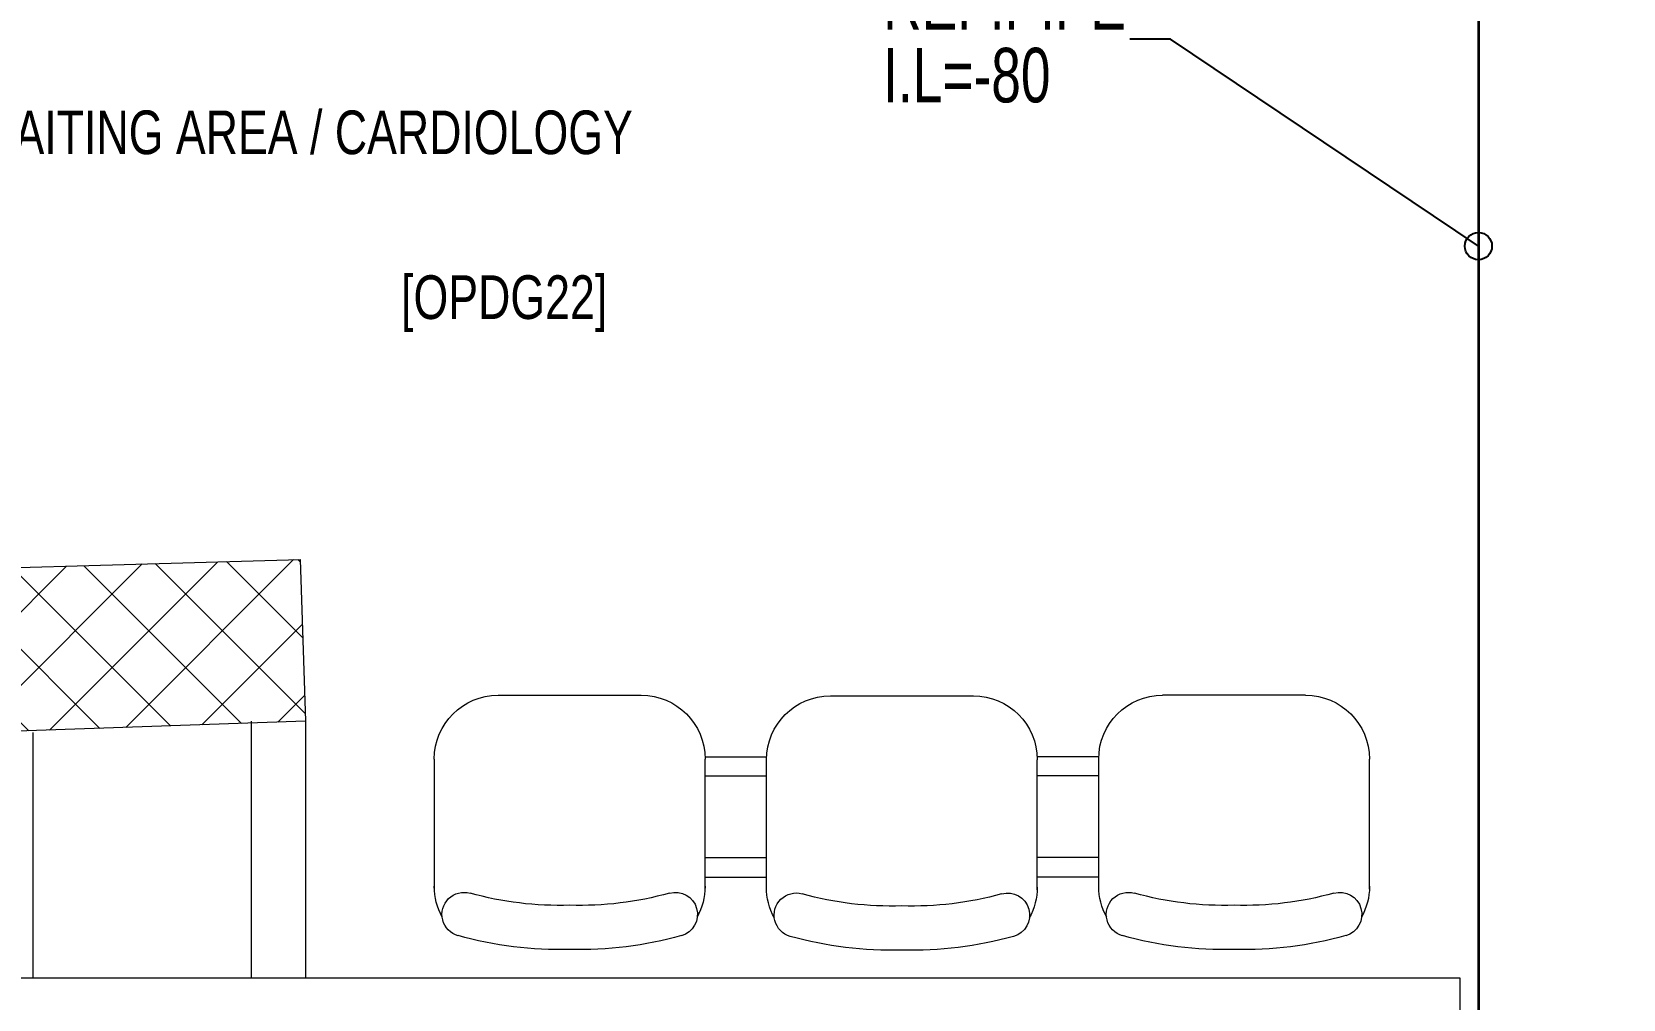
# Model space of a CAD drawing. Header units: millimetres. Extents: x -160614 to 59925, y -157025 to 0.
# Drawn here: x -119428 to -116508, y -109382 to -107607 of the extents above; entities that cross this region are included whole.
import ezdxf
from ezdxf import colors
from ezdxf.entities.mleader import LeaderData, LeaderLine
from ezdxf.math import Vec2, Vec3

# ---------------------------------------------------------------- set-up
doc = ezdxf.new("R2010")
doc.units = ezdxf.units.MM
doc.header["$LTSCALE"] = 8
doc.layers.get('0').update_dxf_attribs({"color": 9, "lineweight": 5})
for name, color, linetype, lineweight in [('72_EGR_BASE_TEXT', 9, 'Continuous', 5), ('72_EGR_EQP_TAG', 9, 'Continuous', 5), ('C-HYDR-CTCH', 9, 'Continuous', 5), ('Hatch', 9, 'Continuous', 5), ('LOADING', 9, 'Continuous', 5), ('Structure', 9, 'Continuous', 5), ('Walls', 9, 'Continuous', 5)]:
    doc.layers.add(name, color=color, linetype=linetype, lineweight=lineweight)
doc.layers.add('M-TEXT-RP', color=7, linetype='Continuous')
doc.layers.add('REF', color=42, linetype='Continuous')
doc.layers.get('0').off()
doc.layers.get('0').freeze()
doc.styles.add('LEROY100', font='arial.ttf', dxfattribs={"width": 0.7})
doc.styles.add('X3G_ENTITY_225CD9', font='swisscl.ttf', dxfattribs={"height": 200})
doc.styles.add('X3G_ENTITY_258862', font='swisscl.ttf', dxfattribs={"height": 200})

# ---------------------------------------------------------------- blocks, each defined once
blk = doc.blocks.new('A$C47696aed')
at = {"layer": 'Hatch'}
h = blk.add_hatch(dxfattribs=at)
h.set_pattern_fill('ANSI37', color=256, scale=30)
h.paths.add_polyline_path([(50952.7, 21917.9), (50348.7, 21909.7), (50352.6, 21621.3), (50956.6, 21629.5)])
h.paths.add_polyline_path([(43791.9, 21910.1), (43208.4, 21904.7), (43188.5, 21613.3), (43772, 21618.7)])
h.paths.add_polyline_path([(29414.9, 21902.8), (28815.8, 21898.7), (28810.1, 21605.6), (29409.2, 21609.7)])
h.paths.add_polyline_path([(36600.2, 21904.9), (35999, 21897.4), (35990.7, 21611.8), (36591.9, 21619.3)])
h.paths.add_polyline_path([(22195.7, 21912), (21589.3, 21890.2), (21603.8, 21597.6), (22210.2, 21619.5)])
h.paths.add_polyline_path([(15459.1, 21901.7), (14237.2, 21925.6), (14230.7, 21629.5), (15452.7, 21605.5)])
h.paths.add_polyline_path([(15473.2, 14701.6), (14258.2, 14685.8), (14244.7, 14393.4), (15459.7, 14409.1)])
h.paths.add_polyline_path([(15447.1, 7508.4), (14244, 7492.4), (14238.3, 7199.4), (15441.4, 7215.3)])
h.paths.add_polyline_path([(15465.6, 309.7), (14269, 298.3), (14271.8, 3.8), (15468.5, 15.2)])
h.paths.add_polyline_path([(7830.6, 311.8), (7227.1, 308.1), (7237.7, 22.6), (7841.3, 26.3)])
h.paths.add_polyline_path([(7815.2, 7509.8), (7218.4, 7511.4), (7218.2, 7210.2), (7815.1, 7208.6)])
h.paths.add_polyline_path([(7825.1, 14699.4), (7205.8, 14700.6), (7195.2, 14397.6), (7814.5, 14396.4)])
h.paths.add_polyline_path([(7801.7, 21878.7), (7201.1, 21893.2), (7197.5, 21603.6), (7798.1, 21589.1)])
h.paths.add_polyline_path([(602.6, 21876.9), (0, 21899.6), (1.9, 21611.2), (604.5, 21588.5)])
h.paths.add_polyline_path([(610.4, 7498.6), (8.3, 7491.6), (11.7, 7200), (613.7, 7206.9)])
h.paths.add_polyline_path([(627.9, 303.9), (29.5, 302.9), (34.3, 2.3), (632.7, 3.3)])
h.paths.add_polyline_path([(22214.6, 317.2), (21608.9, 304.3), (21614.6, 3.1), (22220.3, 16)])
h.paths.add_polyline_path([(22208.1, 7509.7), (21613.7, 7492.1), (21615.8, 7195.5), (22210.2, 7213.1)])
h.paths.add_polyline_path([(22199.3, 14717.7), (21600.4, 14710), (21604.4, 14409.9), (22203.4, 14417.6)])
h.paths.add_polyline_path([(29399.7, 14702.4), (28797.7, 14707.1), (28802, 14415), (29403.9, 14410.3)])
h.paths.add_polyline_path([(29403.4, 7519.8), (28799.6, 7502.2), (28813, 7202.1), (29413.1, 7223.2)])
h.paths.add_polyline_path([(29419.5, 303.8), (28815.7, 310.4), (28813.3, 24.7), (29417.2, 18.1)])
h.paths.add_polyline_path([(36618, 314.2), (36020.7, 299.7), (36029.7, 0), (36627, 14.6)])
h.paths.add_polyline_path([(36610.7, 7502.6), (36009.5, 7504.5), (36010.6, 7207.3), (36611.9, 7205.4)])
h.paths.add_polyline_path([(36574.3, 14706.4), (35993.4, 14711.1), (36013.1, 14421.3), (36594, 14416.6)])
h.paths.add_polyline_path([(43777.6, 14705.7), (43180, 14719.4), (43182, 14427.5), (43779.6, 14413.8)])
h.paths.add_polyline_path([(43778.6, 7507.1), (43210.2, 7499.5), (43212, 7205.4), (43780.5, 7213)])
h.paths.add_polyline_path([(43815.7, 310), (43210.4, 307.3), (43211.8, 2.8), (43817, 5.4)])
h.paths.add_polyline_path([(50989.9, 309.5), (50401.9, 325.5), (50388.7, 18.3), (50976.7, 2.3)])
h.paths.add_polyline_path([(50974.1, 7508.9), (50370.9, 7510), (50368.9, 7213.4), (50972.2, 7212.3)])
at = {"layer": 'C-HYDR-CTCH', "color": 4, "flags": 128}
blk.add_lwpolyline([(28813, 7202.1), (28799.6, 7502.2), (29403.4, 7519.8), (29413.1, 7223.2)], close=True, dxfattribs=at)
blk = doc.blocks.new('3seater')
at = {"layer": 'LOADING', "ltscale": 20}
for p, q in [((-958973.1, -382949.7, 0), (-958973.1, -383188.2, 0)), ((-958476.3, -382949.7, 0), (-958476.3, -383188.2, 0)), ((-958476.3, -382949.7, 0), (-958476.3, -383165.8, 0)), ((-958363.6, -382948.4, 0), (-958363.6, -383187, 0)), ((-957866.8, -382948.4, 0), (-957866.8, -383164.5, 0)), ((-957866.8, -382948.4, 0), (-957866.8, -383187, 0)), ((-957754.1, -382949.7, 0), (-957754.1, -383188.2, 0)), ((-957754.1, -382949.7, 0), (-957754.1, -383165.8, 0)), ((-957257.3, -382949.7, 0), (-957257.3, -383188.2, 0)), ((-958476.3, -382971.4, 0), (-958363.6, -382971.4, 0)), ((-957754.1, -382971.4, 0), (-957866.8, -382971.4, 0)), ((-958476.3, -383007.5, 0), (-958363.6, -383007.5, 0)), ((-957754.1, -383007.5, 0), (-957866.8, -383007.5, 0)), ((-958476.3, -383157.4, 0), (-958363.6, -383157.4, 0)), ((-957754.1, -383157.4, 0), (-957866.8, -383157.4, 0)), ((-958476.3, -383192.2, 0), (-958363.5, -383192.2, 0)), ((-957754.1, -383192.2, 0), (-957866.9, -383192.2, 0)), ((-958856, -383305.4, 0), (-958593.5, -383305.4, 0)), ((-958246.5, -383304.2, 0), (-957984, -383304.2, 0)), ((-957374.4, -383305.4, 0), (-957636.9, -383305.4, 0))]:
    blk.add_line(p, q, dxfattribs=at)
for centre, radius, start, end in [((-958744.2, -383526.3, 0), 687.4, 88.3753, 105.639), ((-958705.2, -383526.3, 0), 687.4, 74.361, 91.6247), ((-958134.7, -383525, 0), 687.4, 88.3753, 105.639), ((-958095.7, -383525, 0), 687.4, 74.361, 91.6247), ((-957525.2, -383526.3, 0), 687.4, 88.3753, 105.639), ((-957486.2, -383526.3, 0), 687.4, 74.361, 91.6247), ((-958918.6, -382903.3, 0), 40.5, 105.639, 285.639), ((-958530.8, -382903.3, 0), 40.5, 254.361, 74.361), ((-958309.1, -382902.1, 0), 40.5, 105.639, 285.639), ((-957921.3, -382902.1, 0), 40.5, 254.361, 74.361), ((-957699.6, -382903.3, 0), 40.5, 105.639, 285.639), ((-957311.8, -382903.3, 0), 40.5, 254.361, 74.361), ((-958856, -382954.9, 0), 117.2, 151.0301, 180), ((-958593.5, -382954.9, 0), 117.2, 0, 28.9699), ((-958246.5, -382953.6, 0), 117.2, 151.0301, 180), ((-957984, -382953.6, 0), 117.2, 0, 28.9699), ((-957636.9, -382954.9, 0), 117.2, 151.0301, 180), ((-957374.4, -382954.9, 0), 117.2, 0, 28.9699), ((-958744.2, -383526.3, 0), 606.4, 88.1581, 105.639), ((-958705.2, -383526.3, 0), 606.4, 74.361, 91.8419), ((-958134.7, -383525, 0), 606.4, 88.1581, 105.639), ((-958095.7, -383525, 0), 606.4, 74.361, 91.8419), ((-957525.2, -383526.3, 0), 606.4, 88.1581, 105.639), ((-957486.2, -383526.3, 0), 606.4, 74.361, 91.8419), ((-958856, -383188.2, 0), 117.2, 180, 270), ((-958593.5, -383188.2, 0), 117.2, 270, 0), ((-958246.5, -383187, 0), 117.2, 180, 270), ((-957984, -383187, 0), 117.2, 270, 0), ((-957636.9, -383188.2, 0), 117.2, 180, 270), ((-957374.4, -383188.2, 0), 117.2, 270, 0)]:
    blk.add_arc(centre, radius, start, end, dxfattribs=at)
blk = doc.blocks.new('GF1')
at = {"layer": 'Walls', "color": 9}
for p, q in [((-119025.6, -108871.7, 0), (-119025.6, -109342.6)), ((-118925.6, -108871.7, 0), (-118925.6, -109342.6)), ((-119425.7, -108892.7, 0), (-119425.7, -109342.6)), ((-122407.8, -109342.6), (-116807.8, -109342.6)), ((-116807.8, -109342.6), (-116807.8, -111872.6))]:
    blk.add_line(p, q, dxfattribs=at)
at = {"layer": 'LOADING', "color": 9, "xscale": -1, "rotation": 180}
blk.add_blockref('3seater', (840283.9, -492129.6, 0), dxfattribs=at)
at = {"layer": 'Structure', "color": 9}
blk.add_blockref('A$C47696aed', (-148338.7, -116094.9, 0), dxfattribs=at)
at = {"layer": '72_EGR_BASE_TEXT', "color": 9, "char_height": 80, "attachment_point": 2}
for s, insert, style in [('RECEPTION AND WAITING AREA / CARDIOLOGY', (-119279.5, -107751.8, 0), 'X3G_ENTITY_258862'), ('[OPDG22]', (-118561.1, -108054.1), 'X3G_ENTITY_225CD9')]:
    blk.add_mtext(s, dxfattribs=dict(at, insert=insert, style=style))
blk = doc.blocks.new('_Origin')
at = {"color": 0, "linetype": 'ByBlock', "lineweight": -2}
blk.add_line((0, 0), (-1, 0), dxfattribs=at)
blk.add_circle((0, 0), 0.5, dxfattribs=at)

msp = doc.modelspace()

# ---------------------------------------------------------------- linework, layer by layer
at = {"layer": 'REF', "lineweight": 35}
msp.add_line((-116772.6, -110173), (-116772.6, -105881.6), dxfattribs=at)

# ---------------------------------------------------------------- block references
at = {"layer": '72_EGR_EQP_TAG'}
msp.add_blockref('GF1', (0, 0), dxfattribs=at)

# ---------------------------------------------------------------- leaders
at = {"layer": 'M-TEXT-RP', "lineweight": 15}
ml = msp.add_multileader_mtext('Standard', dxfattribs=at)
ml.set_content('\\A1;REF.PIPE{\\H0.99997x;\\P\\A0;\\H1.00003x;\\C1;I.L=-80}', color=256, style='LEROY100')
ml.set_leader_properties()
ml.set_arrow_properties(name='ORIGIN')
ml.build(insert=Vec2(0, 0))
ml.multileader.update_dxf_attribs({"text_left_attachment_type": 2, "text_right_attachment_type": 2, "dogleg_length": 277.5, "arrow_head_size": 50})
ctx = ml.context
ctx.base_point, ctx.char_height, ctx.arrow_head_size, ctx.landing_gap_size, ctx.plane_origin = Vec3(-117885.7, -107621.2), 100, 50, 20, Vec3(-116902.1, -104093.8)
ctx.left_attachment, ctx.right_attachment = 2, 2
notes = []
notes.append((ctx, [(1, (1, 1, 0), (-117338.7, -107621.2), (-1, 0), 74.3, [(0, [(-116773.5, -108000.4)], 0, [])])]))
ctx.mtext.insert, ctx.mtext.width, ctx.mtext.line_spacing_factor, ctx.mtext.flow_direction = Vec3(-117865.7, -107503.5), 43.984, 0.8, 5
for ctx, leaders in notes:
    for number, flags, end, landing, length, lines in leaders:
        leader = LeaderData()
        leader.index, (leader.has_last_leader_line, leader.has_dogleg_vector, leader.attachment_direction) = number, flags
        leader.last_leader_point, leader.dogleg_vector, leader.dogleg_length = Vec3(end), Vec3(landing), length
        for number, points, colour, breaks in lines:
            line = LeaderLine()
            line.index, line.vertices, line.color, line.breaks = number, Vec3.list(points), colors.encode_raw_color(colour), breaks
            leader.lines.append(line)
        ctx.leaders.append(leader)

doc.saveas('drawing.dxf')
